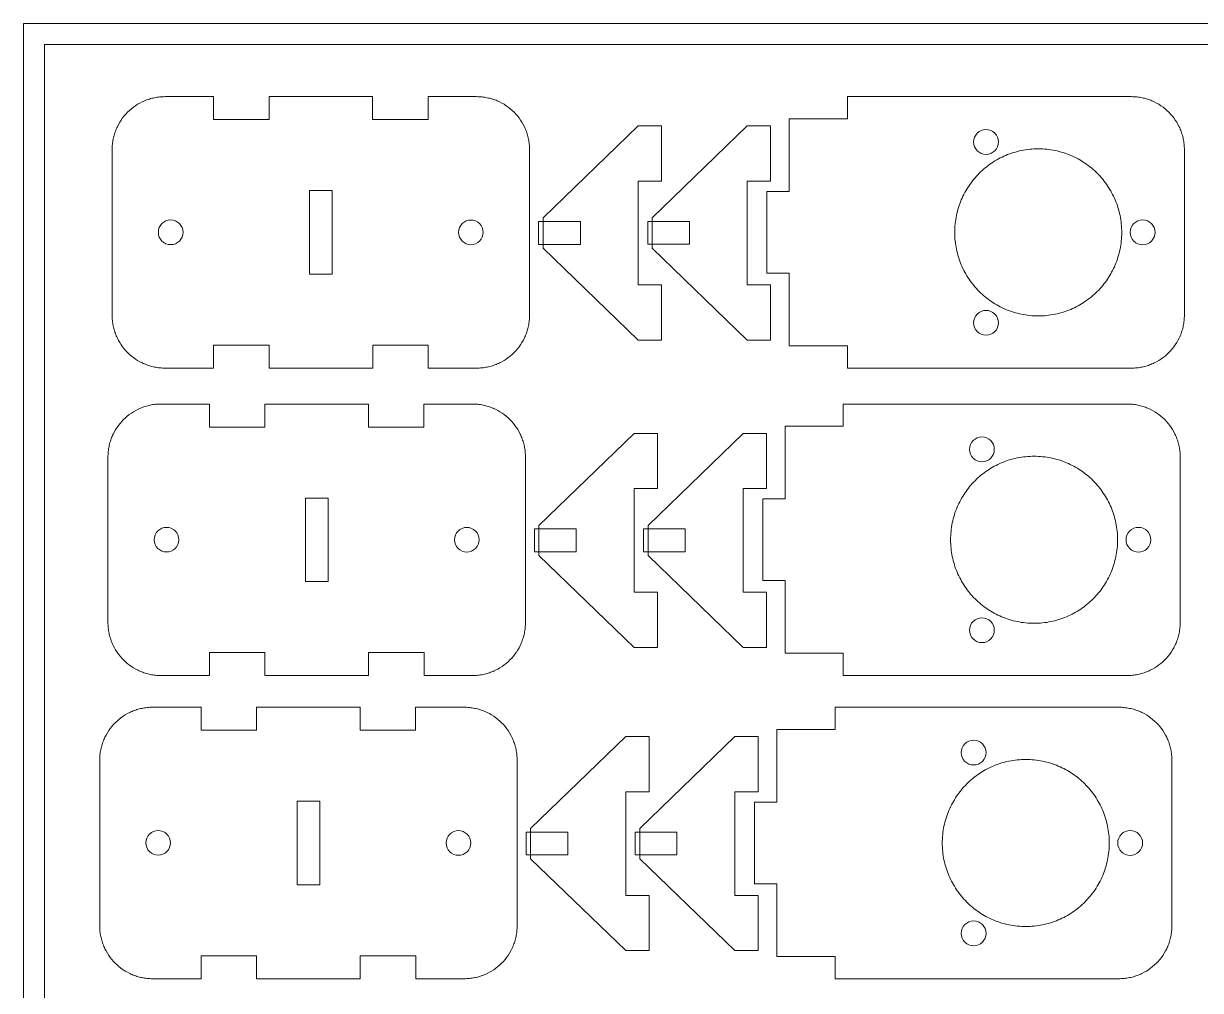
# Model space of a CAD drawing. Header units: millimetres. Extents: x -5 to 795, y -5 to 389.
# Drawn here: x -5 to 276.9, y 157.5 to 389 of the extents above; entities that cross this region are included whole.
import ezdxf

# ---------------------------------------------------------------- set-up
doc = ezdxf.new("R2010")
doc.units = ezdxf.units.MM
doc.header["$MEASUREMENT"] = 0
doc.layers.get('0').update_dxf_attribs({"color": 30, "lineweight": 0, "true_color": 0xf6921e})
doc.layers.add('Cutting lines', color=5, linetype='Continuous', lineweight=0)

msp = doc.modelspace()

# ---------------------------------------------------------------- linework, layer by layer
at = {"lineweight": 0}
for points in [[(-5, -5), (795, -5), (795, 389), (-5, 389)], [(0, 0), (790, 0), (790, 384), (0, 384)]]:
    msp.add_lwpolyline(points, close=True, dxfattribs=at)
at = {"layer": 'Cutting lines'}
for points in [[(40.505888, 306.49635), (40.505888, 311.996365), (53.805888, 311.996365), (53.805888, 306.496351), (78.639382, 306.496365), (78.639382, 311.996365), (91.939382, 311.996365), (91.939382, 306.496365), (103.519868, 306.496349), (103.847661, 306.500497), (104.173409, 306.512873), (104.497012, 306.53338), (104.81837, 306.561916), (105.137385, 306.598383), (105.453955, 306.642679), (105.767981, 306.694707), (106.079363, 306.754365), (106.388003, 306.821554), (106.693799, 306.896175), (106.996653, 306.978128), (107.296463, 307.067312), (107.593132, 307.163628), (107.886559, 307.266977), (108.176643, 307.377259), (108.463286, 307.494373), (108.746388, 307.618221), (109.025849, 307.748702), (109.573449, 308.029165), (110.105287, 308.334965), (110.620567, 308.665304), (111.118489, 309.019383), (111.598257, 309.396406), (112.059071, 309.795573), (112.500135, 310.216087), (112.92065, 310.65715), (113.319818, 311.117964), (113.696841, 311.597731), (114.050921, 312.095653), (114.38126, 312.610932), (114.687061, 313.14277), (114.967525, 313.690369), (115.098006, 313.96983), (115.221854, 314.252932), (115.338969, 314.539575), (115.449251, 314.829659), (115.5526, 315.123086), (115.648917, 315.419754), (115.738102, 315.719565), (115.820055, 316.022418), (115.894676, 316.328215), (115.961866, 316.636854), (116.021524, 316.948236), (116.073552, 317.262263), (116.117849, 317.578833), (116.154316, 317.897847), (116.182853, 318.219205), (116.20336, 318.542808), (116.215737, 318.868556), (116.219885, 319.196349), (116.219885, 358.796369), (116.215737, 359.124161), (116.20336, 359.449908), (116.182853, 359.77351), (116.154317, 360.094867), (116.11785, 360.413881), (116.073553, 360.73045), (116.021525, 361.044475), (115.961867, 361.355857), (115.894678, 361.664495), (115.820057, 361.970291), (115.738105, 362.273143), (115.64892, 362.572953), (115.552604, 362.869621), (115.449255, 363.163047), (115.338974, 363.453131), (115.22186, 363.739773), (115.098012, 364.022874), (114.967532, 364.302334), (114.687069, 364.849932), (114.38127, 365.38177), (114.050932, 365.897048), (113.696854, 366.394969), (113.319833, 366.874736), (112.920667, 367.335549), (112.500154, 367.776612), (112.059093, 368.197126), (111.59828, 368.596293), (111.118515, 368.973316), (110.620595, 369.327395), (110.105317, 369.657735), (109.573481, 369.963535), (109.025884, 370.244), (108.746424, 370.374481), (108.463323, 370.498329), (108.176681, 370.615444), (107.886597, 370.725726), (107.593172, 370.829076), (107.296505, 370.925393), (106.996695, 371.014578), (106.693842, 371.096531), (106.388047, 371.171153), (106.079409, 371.238343), (105.768028, 371.298003), (105.454002, 371.350031), (105.137433, 371.394329), (104.81842, 371.430797), (104.497063, 371.459334), (104.173461, 371.479842), (103.847714, 371.49222), (103.519922, 371.496369), (91.893669, 371.496399), (91.893669, 365.996396), (78.593669, 365.996396), (78.593669, 371.4964), (53.819117, 371.4964), (53.819117, 365.996399), (40.519117, 365.996399), (40.519117, 371.496401), (28.919848, 371.496369), (28.592056, 371.49222), (28.266309, 371.479842), (27.942707, 371.459334), (27.62135, 371.430797), (27.302337, 371.394329), (26.985768, 371.350031), (26.671742, 371.298003), (26.360361, 371.238343), (26.051723, 371.171153), (25.745928, 371.096531), (25.443075, 371.014578), (25.143265, 370.925393), (24.846598, 370.829076), (24.553173, 370.725726), (24.263089, 370.615444), (23.976447, 370.498329), (23.693346, 370.374481), (23.413886, 370.244), (22.866289, 369.963535), (22.334453, 369.657735), (21.819175, 369.327395), (21.321255, 368.973316), (20.84149, 368.596293), (20.380677, 368.197126), (19.939616, 367.776612), (19.519103, 367.335549), (19.119937, 366.874736), (18.742916, 366.394969), (18.388838, 365.897048), (18.0585, 365.38177), (17.752701, 364.849932), (17.472238, 364.302334), (17.341758, 364.022874), (17.21791, 363.739773), (17.100796, 363.453131), (16.990515, 363.163047), (16.887166, 362.869621), (16.79085, 362.572953), (16.701665, 362.273143), (16.619713, 361.970291), (16.545092, 361.664495), (16.477903, 361.355857), (16.418245, 361.044475), (16.366217, 360.73045), (16.32192, 360.413881), (16.285453, 360.094867), (16.256917, 359.77351), (16.23641, 359.449908), (16.224033, 359.124161), (16.219885, 358.796369), (16.219885, 319.196334), (16.224033, 318.868541), (16.23641, 318.542793), (16.256917, 318.219191), (16.285454, 317.897833), (16.32192, 317.578819), (16.366218, 317.262249), (16.418245, 316.948223), (16.477904, 316.636841), (16.545094, 316.328202), (16.619715, 316.022406), (16.701667, 315.719553), (16.790852, 315.419742), (16.887169, 315.123074), (16.990518, 314.829648), (17.1008, 314.539563), (17.217914, 314.25292), (17.341762, 313.969819), (17.472243, 313.690358), (17.752707, 313.142759), (18.058507, 312.610921), (18.388846, 312.095642), (18.742926, 311.597721), (19.119948, 311.117954), (19.519115, 310.65714), (19.93963, 310.216077), (20.380693, 309.795563), (20.841507, 309.396396), (21.321273, 309.019373), (21.819195, 308.665294), (22.334474, 308.334955), (22.866312, 308.029155), (23.413911, 307.748691), (23.693372, 307.61821), (23.976473, 307.494362), (24.263116, 307.377248), (24.5532, 307.266966), (24.846627, 307.163617), (25.143295, 307.0673), (25.443106, 306.978116), (25.745959, 306.896163), (26.051755, 306.821542), (26.360394, 306.754352), (26.671776, 306.694694), (26.985802, 306.642666), (27.302372, 306.598369), (27.621386, 306.561902), (27.942744, 306.533366), (28.266347, 306.512859), (28.592094, 306.500482), (28.919887, 306.496334)], [(273.059983, 319.196334), (273.059983, 358.796371), (273.055835, 359.124163), (273.043458, 359.449911), (273.022951, 359.773514), (272.994414, 360.094872), (272.957947, 360.413886), (272.91365, 360.730456), (272.861623, 361.044481), (272.801964, 361.355864), (272.734774, 361.664503), (272.660153, 361.970299), (272.578201, 362.273152), (272.489016, 362.572962), (272.392699, 362.86963), (272.28935, 363.163057), (272.179069, 363.453141), (272.061954, 363.739784), (271.938106, 364.022885), (271.807625, 364.302346), (271.527161, 364.849945), (271.221361, 365.381783), (270.891022, 365.897062), (270.536943, 366.394983), (270.15992, 366.87475), (269.760753, 367.335564), (269.340239, 367.776627), (268.899176, 368.197141), (268.438362, 368.596308), (267.958595, 368.973331), (267.460674, 369.32741), (266.945395, 369.657749), (266.413557, 369.963549), (265.865958, 370.244013), (265.586498, 370.374494), (265.303396, 370.498342), (265.016753, 370.615456), (264.726669, 370.725738), (264.433243, 370.829087), (264.136574, 370.925404), (263.836764, 371.014588), (263.533911, 371.096541), (263.228115, 371.171162), (262.919476, 371.238352), (262.608094, 371.29801), (262.294068, 371.350038), (261.977498, 371.394335), (261.658484, 371.430802), (261.337126, 371.459339), (261.013523, 371.479846), (260.687776, 371.492223), (260.359983, 371.496371), (192.363983, 371.496371), (192.363983, 366.162371), (178.393983, 366.162371), (178.393983, 348.77534), (173.059983, 348.77534), (173.059983, 329.21734), (178.393983, 329.21734), (178.393983, 311.830334), (192.363983, 311.830334), (192.363983, 306.496334), (260.359983, 306.496334), (260.687776, 306.500482), (261.013523, 306.512859), (261.337126, 306.533366), (261.658484, 306.561903), (261.977498, 306.598369), (262.294068, 306.642666), (262.608094, 306.694694), (262.919476, 306.754353), (263.228115, 306.821542), (263.533911, 306.896163), (263.836764, 306.978116), (264.136574, 307.067301), (264.433243, 307.163617), (264.726669, 307.266966), (265.016753, 307.377248), (265.303396, 307.494363), (265.586498, 307.618211), (265.865958, 307.748692), (266.413557, 308.029155), (266.945395, 308.334955), (267.460674, 308.665294), (267.958595, 309.019374), (268.438362, 309.396396), (268.899176, 309.795564), (269.340239, 310.216078), (269.760753, 310.657141), (270.15992, 311.117955), (270.536943, 311.597721), (270.891022, 312.095643), (271.221361, 312.610922), (271.527161, 313.14276), (271.807625, 313.690359), (271.938106, 313.969819), (272.061954, 314.252921), (272.179069, 314.539564), (272.28935, 314.829648), (272.392699, 315.123074), (272.489016, 315.419742), (272.578201, 315.719553), (272.660153, 316.022406), (272.734774, 316.328202), (272.801964, 316.636841), (272.861623, 316.948223), (272.91365, 317.262249), (272.957947, 317.578819), (272.994414, 317.897833), (273.022951, 318.219191), (273.043458, 318.542794), (273.055835, 318.868541)], [(119.456102, 342.443872), (119.45602, 335.196789), (142.239444, 313.22591), (147.827444, 313.22591), (147.827444, 326.43391), (142.239444, 326.43391), (142.239444, 351.268006), (147.827444, 351.268006), (147.827444, 364.476006), (142.239444, 364.476006)], [(145.579008, 342.443872), (145.578926, 335.196789), (168.36235, 313.22591), (173.95035, 313.22591), (173.95035, 326.43391), (168.36235, 326.43391), (168.36235, 351.268006), (173.95035, 351.268006), (173.95035, 364.476006), (168.36235, 364.476006)], [(258.059706, 338.99634), (258.053174, 338.480131), (258.033682, 337.967143), (258.001388, 337.457532), (257.956448, 336.951456), (257.89902, 336.449072), (257.829261, 335.950537), (257.747328, 335.456008), (257.653377, 334.965642), (257.547567, 334.479597), (257.430053, 333.998028), (257.300994, 333.521094), (257.160546, 333.048952), (257.008866, 332.581758), (256.846111, 332.119669), (256.672439, 331.662844), (256.488007, 331.211437), (256.292971, 330.765608), (256.087489, 330.325513), (255.871717, 329.891309), (255.645814, 329.463152), (255.409935, 329.041201), (255.164239, 328.625613), (254.908881, 328.216543), (254.64402, 327.81415), (254.369812, 327.41859), (254.086414, 327.030021), (253.793984, 326.6486), (253.492678, 326.274483), (253.182654, 325.907828), (252.864068, 325.548792), (252.537079, 325.197532), (252.201842, 324.854204), (251.858514, 324.518967), (251.507254, 324.191978), (251.148218, 323.873392), (250.781563, 323.563368), (250.407446, 323.262062), (250.026025, 322.969632), (249.637456, 322.686234), (249.241896, 322.412026), (248.839503, 322.147165), (248.430433, 321.891807), (248.014845, 321.646111), (247.592894, 321.410232), (247.164737, 321.184329), (246.730533, 320.968557), (246.290438, 320.763075), (245.844609, 320.568039), (245.393203, 320.383607), (244.936377, 320.209935), (244.474288, 320.04718), (244.007094, 319.8955), (243.534952, 319.755052), (243.058018, 319.625993), (242.576449, 319.50848), (242.090404, 319.402669), (241.600038, 319.308718), (241.105509, 319.226785), (240.606974, 319.157026), (240.10459, 319.099598), (239.598514, 319.054658), (239.088903, 319.022364), (238.575915, 319.002872), (238.059706, 318.99634), (237.543497, 319.002872), (237.030509, 319.022364), (236.520898, 319.054658), (236.014822, 319.099598), (235.512438, 319.157026), (235.013903, 319.226785), (234.519374, 319.308718), (234.029008, 319.402669), (233.542963, 319.50848), (233.061394, 319.625993), (232.58446, 319.755052), (232.112318, 319.8955), (231.645124, 320.04718), (231.183035, 320.209935), (230.726209, 320.383607), (230.274803, 320.568039), (229.828974, 320.763075), (229.388879, 320.968557), (228.954675, 321.184329), (228.526518, 321.410232), (228.104567, 321.646111), (227.688978, 321.891807), (227.279909, 322.147165), (226.877516, 322.412026), (226.481956, 322.686234), (226.093387, 322.969632), (225.711966, 323.262062), (225.337849, 323.563368), (224.971194, 323.873392), (224.612158, 324.191978), (224.260897, 324.518967), (223.91757, 324.854204), (223.582333, 325.197532), (223.255343, 325.548792), (222.936758, 325.907828), (222.626734, 326.274483), (222.325428, 326.6486), (222.032998, 327.030021), (221.7496, 327.41859), (221.475392, 327.81415), (221.210531, 328.216543), (220.955173, 328.625613), (220.709477, 329.041201), (220.473598, 329.463152), (220.247694, 329.891309), (220.031923, 330.325513), (219.826441, 330.765608), (219.631405, 331.211437), (219.446973, 331.662844), (219.273301, 332.119669), (219.110546, 332.581758), (218.958866, 333.048952), (218.818418, 333.521094), (218.689359, 333.998028), (218.571845, 334.479597), (218.466035, 334.965642), (218.372084, 335.456008), (218.290151, 335.950537), (218.220392, 336.449072), (218.162964, 336.951456), (218.118024, 337.457532), (218.08573, 337.967143), (218.066238, 338.480131), (218.059706, 338.99634), (218.066238, 339.512549), (218.08573, 340.025537), (218.118024, 340.535148), (218.162964, 341.041224), (218.220392, 341.543608), (218.290151, 342.042143), (218.372084, 342.536672), (218.466035, 343.027038), (218.571845, 343.513083), (218.689359, 343.994652), (218.818418, 344.471586), (218.958866, 344.943728), (219.110546, 345.410922), (219.273301, 345.873011), (219.446973, 346.329837), (219.631405, 346.781243), (219.826441, 347.227072), (220.031923, 347.667167), (220.247694, 348.101371), (220.473598, 348.529528), (220.709477, 348.951479), (220.955173, 349.367068), (221.210531, 349.776137), (221.475392, 350.17853), (221.7496, 350.57409), (222.032998, 350.962659), (222.325428, 351.34408), (222.626734, 351.718197), (222.936758, 352.084852), (223.255343, 352.443888), (223.582333, 352.795149), (223.91757, 353.138476), (224.260897, 353.473713), (224.612158, 353.800703), (224.971194, 354.119288), (225.337849, 354.429312), (225.711966, 354.730618), (226.093387, 355.023048), (226.481956, 355.306446), (226.877516, 355.580654), (227.279909, 355.845515), (227.688978, 356.100873), (228.104567, 356.346569), (228.526518, 356.582448), (228.954675, 356.808352), (229.388879, 357.024123), (229.828974, 357.229605), (230.274803, 357.424641), (230.726209, 357.609073), (231.183035, 357.782745), (231.645124, 357.9455), (232.112318, 358.09718), (232.58446, 358.237628), (233.061394, 358.366687), (233.542963, 358.484201), (234.029008, 358.590011), (234.519374, 358.683962), (235.013903, 358.765895), (235.512438, 358.835654), (236.014822, 358.893082), (236.520898, 358.938022), (237.030509, 358.970316), (237.543497, 358.989808), (238.059706, 358.99634), (238.575915, 358.989808), (239.088903, 358.970316), (239.598514, 358.938022), (240.10459, 358.893082), (240.606974, 358.835654), (241.105509, 358.765895), (241.600038, 358.683962), (242.090404, 358.590011), (242.576449, 358.484201), (243.058018, 358.366687), (243.534952, 358.237628), (244.007094, 358.09718), (244.474288, 357.9455), (244.936377, 357.782745), (245.393203, 357.609073), (245.844609, 357.424641), (246.290438, 357.229605), (246.730533, 357.024123), (247.164737, 356.808352), (247.592894, 356.582448), (248.014845, 356.346569), (248.430433, 356.100873), (248.839503, 355.845515), (249.241896, 355.580654), (249.637456, 355.306446), (250.026025, 355.023048), (250.407446, 354.730618), (250.781563, 354.429312), (251.148218, 354.119288), (251.507254, 353.800703), (251.858514, 353.473713), (252.201842, 353.138476), (252.537079, 352.795149), (252.864068, 352.443888), (253.182654, 352.084852), (253.492678, 351.718197), (253.793984, 351.34408), (254.086414, 350.962659), (254.369812, 350.57409), (254.64402, 350.17853), (254.908881, 349.776137), (255.164239, 349.367068), (255.409935, 348.951479), (255.645814, 348.529528), (255.871717, 348.101371), (256.087489, 347.667167), (256.292971, 347.227072), (256.488007, 346.781243), (256.672439, 346.329837), (256.846111, 345.873011), (257.008866, 345.410922), (257.160546, 344.943728), (257.300994, 344.471586), (257.430053, 343.994652), (257.547567, 343.513083), (257.653377, 343.027038), (257.747328, 342.536672), (257.829261, 342.042143), (257.89902, 341.543608), (257.956448, 341.041224), (258.001388, 340.535148), (258.033682, 340.025537), (258.053174, 339.512549)], [(63.51636, 328.996369), (68.96636, 328.996369), (68.96636, 348.996369), (63.51636, 348.996369)], [(118.382934, 336.135418), (128.382934, 336.135418), (128.382934, 341.585418), (118.382934, 341.585418)], [(144.505934, 336.141297), (154.505934, 336.141297), (154.505934, 341.591297), (144.505934, 341.591297)], [(39.51133, 232.899085), (39.51133, 238.3991), (52.81133, 238.3991), (52.81133, 232.899086), (77.644824, 232.8991), (77.644824, 238.3991), (90.944824, 238.3991), (90.944824, 232.8991), (102.52531, 232.899084), (102.853103, 232.903232), (103.178851, 232.915608), (103.502454, 232.936115), (103.823813, 232.964651), (104.142827, 233.001117), (104.459397, 233.045414), (104.773423, 233.097442), (105.084806, 233.1571), (105.393445, 233.224289), (105.699241, 233.29891), (106.002095, 233.380863), (106.301906, 233.470047), (106.598574, 233.566363), (106.892001, 233.669712), (107.182086, 233.779994), (107.468729, 233.897108), (107.751831, 234.020956), (108.031292, 234.151437), (108.578891, 234.4319), (109.11073, 234.7377), (109.626009, 235.068039), (110.123932, 235.422118), (110.603699, 235.799141), (111.064514, 236.198308), (111.505577, 236.618822), (111.926092, 237.059885), (112.32526, 237.520699), (112.702283, 238.000466), (113.056363, 238.498388), (113.386703, 239.013667), (113.692503, 239.545505), (113.972967, 240.093104), (114.103449, 240.372565), (114.227297, 240.655667), (114.344411, 240.94231), (114.454693, 241.232394), (114.558043, 241.525821), (114.654359, 241.822489), (114.743544, 242.1223), (114.825497, 242.425153), (114.900118, 242.73095), (114.967308, 243.039589), (115.026967, 243.350971), (115.078995, 243.664998), (115.123292, 243.981568), (115.159759, 244.300582), (115.188295, 244.62194), (115.208802, 244.945543), (115.221179, 245.271291), (115.225327, 245.599084), (115.225327, 285.199104), (115.221179, 285.526896), (115.208802, 285.852643), (115.188296, 286.176245), (115.159759, 286.497602), (115.123292, 286.816616), (115.078995, 287.133185), (115.026968, 287.44721), (114.96731, 287.758592), (114.90012, 288.06723), (114.825499, 288.373026), (114.743547, 288.675878), (114.654363, 288.975688), (114.558046, 289.272356), (114.454698, 289.565782), (114.344416, 289.855866), (114.227302, 290.142508), (114.103455, 290.425609), (113.972974, 290.705069), (113.692512, 291.252667), (113.386712, 291.784505), (113.056375, 292.299783), (112.702296, 292.797704), (112.325275, 293.277471), (111.926109, 293.738284), (111.505597, 294.179347), (111.064535, 294.599861), (110.603723, 294.999028), (110.123957, 295.376051), (109.626037, 295.73013), (109.11076, 296.06047), (108.578923, 296.36627), (108.031326, 296.646735), (107.751866, 296.777216), (107.468766, 296.901064), (107.182123, 297.018179), (106.89204, 297.128461), (106.598614, 297.231811), (106.301947, 297.328128), (106.002137, 297.417313), (105.699285, 297.499266), (105.39349, 297.573888), (105.084851, 297.641078), (104.77347, 297.700738), (104.459445, 297.752766), (104.142876, 297.797064), (103.823863, 297.833532), (103.502505, 297.862069), (103.178903, 297.882577), (102.853156, 297.894955), (102.525364, 297.899104), (90.899112, 297.899134), (90.899112, 292.399131), (77.599112, 292.399131), (77.599112, 297.899135), (52.824559, 297.899135), (52.824559, 292.399134), (39.524559, 292.399134), (39.524559, 297.899136), (27.925291, 297.899104), (27.597499, 297.894955), (27.271752, 297.882577), (26.94815, 297.862069), (26.626792, 297.833532), (26.307779, 297.797064), (25.99121, 297.752766), (25.677185, 297.700738), (25.365803, 297.641078), (25.057165, 297.573888), (24.75137, 297.499266), (24.448518, 297.417313), (24.148708, 297.328128), (23.85204, 297.231811), (23.558615, 297.128461), (23.268531, 297.018179), (22.981889, 296.901064), (22.698788, 296.777216), (22.419329, 296.646735), (21.871731, 296.36627), (21.339895, 296.06047), (20.824618, 295.73013), (20.326697, 295.376051), (19.846932, 294.999028), (19.38612, 294.599861), (18.945058, 294.179347), (18.524546, 293.738284), (18.12538, 293.277471), (17.748358, 292.797704), (17.39428, 292.299783), (17.063942, 291.784505), (16.758143, 291.252667), (16.477681, 290.705069), (16.3472, 290.425609), (16.223353, 290.142508), (16.106238, 289.855866), (15.995957, 289.565782), (15.892608, 289.272356), (15.796292, 288.975688), (15.707108, 288.675878), (15.625155, 288.373026), (15.550535, 288.06723), (15.483345, 287.758592), (15.423687, 287.44721), (15.371659, 287.133185), (15.327362, 286.816616), (15.290896, 286.497602), (15.262359, 286.176245), (15.241852, 285.852643), (15.229475, 285.526896), (15.225327, 285.199104), (15.225327, 245.599069), (15.229475, 245.271276), (15.241853, 244.945528), (15.262359, 244.621926), (15.290896, 244.300567), (15.327363, 243.981554), (15.37166, 243.664984), (15.423688, 243.350958), (15.483346, 243.039576), (15.550536, 242.730937), (15.625157, 242.425141), (15.70711, 242.122288), (15.796294, 241.822477), (15.892611, 241.525809), (15.99596, 241.232383), (16.106242, 240.942298), (16.223357, 240.655655), (16.347204, 240.372554), (16.477685, 240.093093), (16.758149, 239.545494), (17.063949, 239.013656), (17.394288, 238.498377), (17.748368, 238.000456), (18.125391, 237.520689), (18.524558, 237.059875), (18.945072, 236.618812), (19.386135, 236.198298), (19.846949, 235.799131), (20.326716, 235.422108), (20.824638, 235.068029), (21.339916, 234.73769), (21.871754, 234.43189), (22.419353, 234.151426), (22.698814, 234.020945), (22.981916, 233.897097), (23.268558, 233.779983), (23.558643, 233.669701), (23.852069, 233.566352), (24.148737, 233.470035), (24.448548, 233.380851), (24.751401, 233.298898), (25.057197, 233.224277), (25.365836, 233.157087), (25.677218, 233.097429), (25.991244, 233.045401), (26.307814, 233.001104), (26.626828, 232.964637), (26.948186, 232.936101), (27.271789, 232.915594), (27.597537, 232.903217), (27.925329, 232.899069)], [(272.065425, 245.599069), (272.065425, 285.199106), (272.061277, 285.526898), (272.0489, 285.852646), (272.028393, 286.176249), (271.999857, 286.497607), (271.96339, 286.816621), (271.919093, 287.133191), (271.867065, 287.447216), (271.807406, 287.758599), (271.740217, 288.067238), (271.665596, 288.373034), (271.583643, 288.675887), (271.494458, 288.975697), (271.398142, 289.272365), (271.294793, 289.565792), (271.184511, 289.855876), (271.067396, 290.142519), (270.943549, 290.42562), (270.813067, 290.705081), (270.532604, 291.25268), (270.226804, 291.784518), (269.896465, 292.299797), (269.542385, 292.797718), (269.165363, 293.277485), (268.766195, 293.738299), (268.345681, 294.179362), (267.904618, 294.599876), (267.443805, 294.999043), (266.964038, 295.376066), (266.466116, 295.730145), (265.950837, 296.060484), (265.418999, 296.366284), (264.8714, 296.646748), (264.59194, 296.777229), (264.308838, 296.901077), (264.022196, 297.018191), (263.732111, 297.128473), (263.438685, 297.231822), (263.142017, 297.328139), (262.842206, 297.417323), (262.539353, 297.499276), (262.233557, 297.573897), (261.924918, 297.641087), (261.613536, 297.700745), (261.29951, 297.752773), (260.98294, 297.79707), (260.663926, 297.833537), (260.342568, 297.862074), (260.018966, 297.882581), (259.693218, 297.894958), (259.365425, 297.899106), (191.369425, 297.899106), (191.369425, 292.565106), (177.399425, 292.565106), (177.399425, 275.178075), (172.065425, 275.178075), (172.065425, 255.620075), (177.399425, 255.620075), (177.399425, 238.233069), (191.369425, 238.233069), (191.369425, 232.899069), (259.365425, 232.899069), (259.693218, 232.903217), (260.018966, 232.915594), (260.342568, 232.936101), (260.663926, 232.964638), (260.98294, 233.001104), (261.29951, 233.045401), (261.613536, 233.097429), (261.924918, 233.157088), (262.233557, 233.224277), (262.539353, 233.298898), (262.842206, 233.380851), (263.142017, 233.470036), (263.438685, 233.566352), (263.732111, 233.669701), (264.022196, 233.779983), (264.308838, 233.897098), (264.59194, 234.020946), (264.8714, 234.151427), (265.418999, 234.43189), (265.950837, 234.73769), (266.466116, 235.068029), (266.964038, 235.422109), (267.443805, 235.799131), (267.904618, 236.198299), (268.345681, 236.618813), (268.766195, 237.059876), (269.165363, 237.52069), (269.542385, 238.000456), (269.896465, 238.498378), (270.226804, 239.013657), (270.532604, 239.545495), (270.813067, 240.093094), (270.943549, 240.372554), (271.067396, 240.655656), (271.184511, 240.942299), (271.294793, 241.232383), (271.398142, 241.525809), (271.494458, 241.822477), (271.583643, 242.122288), (271.665596, 242.425141), (271.740217, 242.730937), (271.807406, 243.039576), (271.867065, 243.350958), (271.919093, 243.664984), (271.96339, 243.981554), (271.999857, 244.300568), (272.028393, 244.621926), (272.0489, 244.945529), (272.061277, 245.271276)], [(118.461544, 268.846607), (118.461462, 261.599524), (141.244887, 239.628645), (146.832887, 239.628645), (146.832887, 252.836645), (141.244887, 252.836645), (141.244887, 277.670741), (146.832887, 277.670741), (146.832887, 290.878741), (141.244887, 290.878741)], [(144.58445, 268.846607), (144.584368, 261.599524), (167.367793, 239.628645), (172.955793, 239.628645), (172.955793, 252.836645), (167.367793, 252.836645), (167.367793, 277.670741), (172.955793, 277.670741), (172.955793, 290.878741), (167.367793, 290.878741)], [(257.065148, 265.399075), (257.058616, 264.882866), (257.039124, 264.369878), (257.00683, 263.860267), (256.961891, 263.354191), (256.904463, 262.851807), (256.834703, 262.353272), (256.75277, 261.858743), (256.658819, 261.368377), (256.553009, 260.882332), (256.435495, 260.400763), (256.306436, 259.923829), (256.165988, 259.451687), (256.014308, 258.984493), (255.851554, 258.522404), (255.677882, 258.065578), (255.493449, 257.614172), (255.298413, 257.168343), (255.092931, 256.728248), (254.87716, 256.294044), (254.651256, 255.865887), (254.415378, 255.443936), (254.169681, 255.028348), (253.914324, 254.619278), (253.649462, 254.216885), (253.375254, 253.821325), (253.091857, 253.432756), (252.799426, 253.051335), (252.498121, 252.677218), (252.188096, 252.310563), (251.869511, 251.951527), (251.542521, 251.600267), (251.207284, 251.256939), (250.863957, 250.921702), (250.512697, 250.594713), (250.153661, 250.276127), (249.787006, 249.966103), (249.412889, 249.664797), (249.031467, 249.372367), (248.642898, 249.088969), (248.247339, 248.814761), (247.844945, 248.5499), (247.435876, 248.294542), (247.020287, 248.048846), (246.598336, 247.812967), (246.17018, 247.587064), (245.735975, 247.371292), (245.29588, 247.16581), (244.850051, 246.970774), (244.398645, 246.786342), (243.941819, 246.61267), (243.479731, 246.449915), (243.012537, 246.298235), (242.540394, 246.157787), (242.06346, 246.028728), (241.581892, 245.911214), (241.095846, 245.805404), (240.60548, 245.711453), (240.110951, 245.62952), (239.612416, 245.559761), (239.110032, 245.502333), (238.603956, 245.457393), (238.094346, 245.425099), (237.581357, 245.405607), (237.065148, 245.399075), (236.548939, 245.405607), (236.035951, 245.425099), (235.52634, 245.457393), (235.020265, 245.502333), (234.517881, 245.559761), (234.019346, 245.62952), (233.524817, 245.711453), (233.034451, 245.805404), (232.548405, 245.911214), (232.066837, 246.028728), (231.589903, 246.157787), (231.11776, 246.298235), (230.650566, 246.449915), (230.188478, 246.61267), (229.731652, 246.786342), (229.280246, 246.970774), (228.834417, 247.16581), (228.394321, 247.371292), (227.960117, 247.587064), (227.531961, 247.812967), (227.11001, 248.048846), (226.694421, 248.294542), (226.285351, 248.5499), (225.882958, 248.814761), (225.487398, 249.088969), (225.098829, 249.372367), (224.717408, 249.664797), (224.343291, 249.966103), (223.976636, 250.276127), (223.6176, 250.594713), (223.26634, 250.921702), (222.923013, 251.256939), (222.587776, 251.600267), (222.260786, 251.951527), (221.9422, 252.310563), (221.632176, 252.677218), (221.33087, 253.051335), (221.03844, 253.432756), (220.755042, 253.821325), (220.480834, 254.216885), (220.215973, 254.619278), (219.960615, 255.028348), (219.714919, 255.443936), (219.47904, 255.865887), (219.253137, 256.294044), (219.037365, 256.728248), (218.831883, 257.168343), (218.636847, 257.614172), (218.452415, 258.065578), (218.278743, 258.522404), (218.115989, 258.984493), (217.964309, 259.451687), (217.823861, 259.923829), (217.694801, 260.400763), (217.577288, 260.882332), (217.471477, 261.368377), (217.377527, 261.858743), (217.295593, 262.353272), (217.225834, 262.851807), (217.168406, 263.354191), (217.123466, 263.860267), (217.091172, 264.369878), (217.07168, 264.882866), (217.065148, 265.399075), (217.07168, 265.915284), (217.091172, 266.428272), (217.123466, 266.937883), (217.168406, 267.443959), (217.225834, 267.946343), (217.295593, 268.444878), (217.377527, 268.939407), (217.471477, 269.429773), (217.577288, 269.915818), (217.694801, 270.397387), (217.823861, 270.874321), (217.964309, 271.346463), (218.115989, 271.813657), (218.278743, 272.275746), (218.452415, 272.732572), (218.636847, 273.183978), (218.831883, 273.629807), (219.037365, 274.069902), (219.253137, 274.504106), (219.47904, 274.932263), (219.714919, 275.354214), (219.960615, 275.769803), (220.215973, 276.178872), (220.480834, 276.581265), (220.755042, 276.976825), (221.03844, 277.365394), (221.33087, 277.746815), (221.632176, 278.120932), (221.9422, 278.487587), (222.260786, 278.846623), (222.587776, 279.197884), (222.923013, 279.541211), (223.26634, 279.876448), (223.6176, 280.203438), (223.976636, 280.522023), (224.343291, 280.832047), (224.717408, 281.133353), (225.098829, 281.425783), (225.487398, 281.709181), (225.882958, 281.983389), (226.285351, 282.24825), (226.694421, 282.503608), (227.11001, 282.749304), (227.531961, 282.985183), (227.960117, 283.211087), (228.394321, 283.426858), (228.834417, 283.63234), (229.280246, 283.827376), (229.731652, 284.011808), (230.188478, 284.18548), (230.650566, 284.348235), (231.11776, 284.499915), (231.589903, 284.640363), (232.066837, 284.769422), (232.548405, 284.886936), (233.034451, 284.992746), (233.524817, 285.086697), (234.019346, 285.16863), (234.517881, 285.238389), (235.020265, 285.295817), (235.52634, 285.340757), (236.035951, 285.373051), (236.548939, 285.392543), (237.065148, 285.399075), (237.581357, 285.392543), (238.094346, 285.373051), (238.603956, 285.340757), (239.110032, 285.295817), (239.612416, 285.238389), (240.110951, 285.16863), (240.60548, 285.086697), (241.095846, 284.992746), (241.581892, 284.886936), (242.06346, 284.769422), (242.540394, 284.640363), (243.012537, 284.499915), (243.479731, 284.348235), (243.941819, 284.18548), (244.398645, 284.011808), (244.850051, 283.827376), (245.29588, 283.63234), (245.735975, 283.426858), (246.17018, 283.211087), (246.598336, 282.985183), (247.020287, 282.749304), (247.435876, 282.503608), (247.844945, 282.24825), (248.247339, 281.983389), (248.642898, 281.709181), (249.031467, 281.425783), (249.412889, 281.133353), (249.787006, 280.832047), (250.153661, 280.522023), (250.512697, 280.203438), (250.863957, 279.876448), (251.207284, 279.541211), (251.542521, 279.197884), (251.869511, 278.846623), (252.188096, 278.487587), (252.498121, 278.120932), (252.799426, 277.746815), (253.091857, 277.365394), (253.375254, 276.976825), (253.649462, 276.581265), (253.914324, 276.178872), (254.169681, 275.769803), (254.415378, 275.354214), (254.651256, 274.932263), (254.87716, 274.504106), (255.092931, 274.069902), (255.298413, 273.629807), (255.493449, 273.183978), (255.677882, 272.732572), (255.851554, 272.275746), (256.014308, 271.813657), (256.165988, 271.346463), (256.306436, 270.874321), (256.435495, 270.397387), (256.553009, 269.915818), (256.658819, 269.429773), (256.75277, 268.939407), (256.834703, 268.444878), (256.904463, 267.946343), (256.961891, 267.443959), (257.00683, 266.937883), (257.039124, 266.428272), (257.058616, 265.915284)], [(62.521802, 255.399104), (67.971802, 255.399104), (67.971802, 275.399104), (62.521802, 275.399104)], [(117.388376, 262.538153), (127.388376, 262.538153), (127.388376, 267.988153), (117.388376, 267.988153)], [(143.511376, 262.544032), (153.511376, 262.544032), (153.511376, 267.994032), (143.511376, 267.994032)], [(37.522215, 160.296378), (37.522215, 165.796393), (50.822215, 165.796393), (50.822215, 160.296378), (75.655709, 160.296393), (75.655709, 165.796393), (88.955709, 165.796393), (88.955709, 160.296393), (100.536195, 160.296377), (100.863988, 160.300524), (101.189736, 160.312901), (101.513339, 160.333407), (101.834697, 160.361944), (102.153712, 160.39841), (102.470282, 160.442707), (102.784308, 160.494734), (103.095691, 160.554393), (103.40433, 160.621582), (103.710126, 160.696203), (104.01298, 160.778155), (104.312791, 160.867339), (104.609459, 160.963656), (104.902886, 161.067005), (105.19297, 161.177286), (105.479614, 161.294401), (105.762715, 161.418248), (106.042176, 161.548729), (106.589776, 161.829193), (107.121615, 162.134993), (107.636894, 162.465331), (108.134817, 162.819411), (108.614584, 163.196433), (109.075399, 163.5956), (109.516462, 164.016114), (109.936977, 164.457178), (110.336145, 164.917992), (110.713168, 165.397758), (111.067248, 165.89568), (111.397587, 166.41096), (111.703388, 166.942798), (111.983852, 167.490397), (112.114333, 167.769858), (112.238181, 168.052959), (112.355296, 168.339602), (112.465578, 168.629687), (112.568927, 168.923113), (112.665244, 169.219782), (112.754429, 169.519593), (112.836382, 169.822446), (112.911003, 170.128242), (112.978193, 170.436881), (113.037851, 170.748264), (113.089879, 171.06229), (113.134176, 171.37886), (113.170643, 171.697874), (113.19918, 172.019233), (113.219687, 172.342836), (113.232064, 172.668584), (113.236212, 172.996377), (113.236212, 212.596396), (113.232064, 212.924188), (113.219687, 213.249935), (113.19918, 213.573537), (113.170644, 213.894895), (113.134177, 214.213908), (113.08988, 214.530477), (113.037853, 214.844503), (112.978194, 215.155884), (112.911005, 215.464523), (112.836384, 215.770318), (112.754432, 216.073171), (112.665247, 216.372981), (112.568931, 216.669649), (112.465582, 216.963074), (112.355301, 217.253158), (112.238187, 217.539801), (112.11434, 217.822902), (111.983859, 218.102362), (111.703396, 218.64996), (111.397597, 219.181797), (111.067259, 219.697075), (110.713181, 220.194997), (110.33616, 220.674763), (109.936994, 221.135577), (109.516481, 221.576639), (109.07542, 221.997153), (108.614607, 222.396321), (108.134842, 222.773343), (107.636922, 223.127423), (107.121644, 223.457762), (106.589808, 223.763563), (106.042211, 224.044027), (105.762751, 224.174509), (105.47965, 224.298357), (105.193008, 224.415472), (104.902925, 224.525754), (104.609499, 224.629104), (104.312832, 224.725421), (104.013022, 224.814606), (103.71017, 224.896559), (103.404374, 224.971181), (103.095736, 225.038371), (102.784355, 225.09803), (102.470329, 225.150059), (102.15376, 225.194357), (101.834747, 225.230824), (101.51339, 225.259362), (101.189788, 225.279869), (100.864041, 225.292248), (100.536249, 225.296396), (88.909997, 225.296427), (88.909997, 219.796424), (75.609997, 219.796424), (75.609997, 225.296427), (50.835444, 225.296428), (50.835444, 219.796427), (37.535444, 219.796427), (37.535444, 225.296428), (25.936175, 225.296396), (25.608383, 225.292248), (25.282636, 225.279869), (24.959034, 225.259362), (24.637677, 225.230824), (24.318664, 225.194357), (24.002095, 225.150059), (23.68807, 225.09803), (23.376688, 225.038371), (23.06805, 224.971181), (22.762255, 224.896559), (22.459402, 224.814606), (22.159592, 224.725421), (21.862925, 224.629104), (21.5695, 224.525754), (21.279416, 224.415472), (20.992774, 224.298357), (20.709673, 224.174509), (20.430213, 224.044027), (19.882616, 223.763563), (19.35078, 223.457762), (18.835502, 223.127423), (18.337582, 222.773343), (17.857817, 222.396321), (17.397004, 221.997153), (16.955943, 221.576639), (16.53543, 221.135577), (16.136264, 220.674763), (15.759243, 220.194997), (15.405165, 219.697075), (15.074827, 219.181797), (14.769028, 218.64996), (14.488565, 218.102362), (14.358085, 217.822902), (14.234237, 217.539801), (14.117123, 217.253158), (14.006842, 216.963074), (13.903493, 216.669649), (13.807177, 216.372981), (13.717993, 216.073171), (13.63604, 215.770318), (13.561419, 215.464523), (13.49423, 215.155884), (13.434572, 214.844503), (13.382544, 214.530477), (13.338247, 214.213908), (13.301781, 213.894895), (13.273244, 213.573537), (13.252737, 213.249935), (13.24036, 212.924188), (13.236212, 212.596396), (13.236212, 172.996361), (13.24036, 172.668569), (13.252737, 172.342821), (13.273244, 172.019218), (13.301781, 171.69786), (13.338248, 171.378846), (13.382545, 171.062277), (13.434572, 170.748251), (13.494231, 170.436868), (13.561421, 170.128229), (13.636042, 169.822433), (13.717995, 169.51958), (13.807179, 169.21977), (13.903496, 168.923101), (14.006845, 168.629675), (14.117127, 168.339591), (14.234241, 168.052948), (14.358089, 167.769846), (14.48857, 167.490386), (14.769034, 166.942787), (15.074834, 166.410949), (15.405173, 165.89567), (15.759253, 165.397748), (16.136275, 164.917981), (16.535443, 164.457168), (16.955957, 164.016105), (17.39702, 163.595591), (17.857834, 163.196423), (18.3376, 162.819401), (18.835522, 162.465321), (19.350801, 162.134982), (19.882639, 161.829182), (20.430238, 161.548719), (20.709699, 161.418238), (20.9928, 161.29439), (21.279443, 161.177275), (21.569528, 161.066994), (21.862954, 160.963645), (22.159622, 160.867328), (22.459433, 160.778143), (22.762286, 160.696191), (23.068082, 160.62157), (23.376721, 160.55438), (23.688103, 160.494721), (24.002129, 160.442694), (24.318699, 160.398397), (24.637713, 160.36193), (24.959071, 160.333393), (25.282674, 160.312887), (25.608421, 160.300509), (25.936214, 160.296361)], [(270.07631, 172.996361), (270.07631, 212.596398), (270.072162, 212.924191), (270.059785, 213.249939), (270.039278, 213.573541), (270.010741, 213.8949), (269.974275, 214.213913), (269.929977, 214.530483), (269.87795, 214.844509), (269.818291, 215.155891), (269.751101, 215.46453), (269.67648, 215.770326), (269.594528, 216.073179), (269.505343, 216.37299), (269.409026, 216.669658), (269.305677, 216.963084), (269.195396, 217.253169), (269.078281, 217.539812), (268.954433, 217.822913), (268.823952, 218.102374), (268.543489, 218.649972), (268.237688, 219.18181), (267.907349, 219.697089), (267.55327, 220.195011), (267.176247, 220.674778), (266.77708, 221.135592), (266.356566, 221.576654), (265.915503, 221.997169), (265.454689, 222.396336), (264.974922, 222.773358), (264.477001, 223.127438), (263.961722, 223.457777), (263.429884, 223.763577), (262.882285, 224.04404), (262.602825, 224.174522), (262.319723, 224.298369), (262.03308, 224.415484), (261.742996, 224.525766), (261.44957, 224.629115), (261.152901, 224.725432), (260.853091, 224.814616), (260.550238, 224.896569), (260.244442, 224.97119), (259.935803, 225.03838), (259.624421, 225.098038), (259.310395, 225.150066), (258.993825, 225.194363), (258.674811, 225.23083), (258.353453, 225.259366), (258.02985, 225.279873), (257.704103, 225.29225), (257.37631, 225.296398), (189.38031, 225.296398), (189.38031, 219.962398), (175.41031, 219.962398), (175.41031, 202.575368), (170.07631, 202.575368), (170.07631, 183.017368), (175.41031, 183.017368), (175.41031, 165.630361), (189.38031, 165.630361), (189.38031, 160.296361), (257.37631, 160.296361), (257.704103, 160.300509), (258.02985, 160.312887), (258.353453, 160.333393), (258.674811, 160.36193), (258.993825, 160.398397), (259.310395, 160.442694), (259.624421, 160.494722), (259.935803, 160.55438), (260.244442, 160.62157), (260.550238, 160.696191), (260.853091, 160.778144), (261.152901, 160.867328), (261.44957, 160.963645), (261.742996, 161.066994), (262.03308, 161.177276), (262.319723, 161.29439), (262.602825, 161.418238), (262.882285, 161.548719), (263.429884, 161.829183), (263.961722, 162.134983), (264.477001, 162.465322), (264.974922, 162.819402), (265.454689, 163.196424), (265.915503, 163.595591), (266.356566, 164.016105), (266.77708, 164.457168), (267.176247, 164.917982), (267.55327, 165.397749), (267.907349, 165.895671), (268.237688, 166.41095), (268.543489, 166.942787), (268.823952, 167.490386), (268.954433, 167.769847), (269.078281, 168.052948), (269.195396, 168.339591), (269.305677, 168.629676), (269.409026, 168.923102), (269.505343, 169.21977), (269.594528, 169.519581), (269.67648, 169.822434), (269.751101, 170.12823), (269.818291, 170.436869), (269.87795, 170.748251), (269.929977, 171.062277), (269.974275, 171.378846), (270.010741, 171.69786), (270.039278, 172.019218), (270.059785, 172.342821), (270.072162, 172.668569)], [(116.472429, 196.2439), (116.472347, 188.996817), (139.255772, 167.025937), (144.843772, 167.025937), (144.843772, 180.233937), (139.255772, 180.233937), (139.255772, 205.068034), (144.843772, 205.068034), (144.843772, 218.276034), (139.255772, 218.276034)], [(142.595335, 196.2439), (142.595253, 188.996817), (165.378677, 167.025937), (170.966677, 167.025937), (170.966677, 180.233937), (165.378677, 180.233937), (165.378677, 205.068034), (170.966677, 205.068034), (170.966677, 218.276034), (165.378677, 218.276034)], [(255.076033, 192.796368), (255.069501, 192.280159), (255.050009, 191.76717), (255.017715, 191.25756), (254.972775, 190.751484), (254.915347, 190.2491), (254.845588, 189.750565), (254.763655, 189.256036), (254.669704, 188.76567), (254.563894, 188.279624), (254.44638, 187.798056), (254.317321, 187.321122), (254.176873, 186.848979), (254.025193, 186.381785), (253.862438, 185.919697), (253.688766, 185.462871), (253.504334, 185.011465), (253.309298, 184.565636), (253.103816, 184.125541), (252.888045, 183.691336), (252.662141, 183.26318), (252.426262, 182.841229), (252.180566, 182.42564), (251.925208, 182.016571), (251.660347, 181.614177), (251.386139, 181.218618), (251.102741, 180.830049), (250.810311, 180.448627), (250.509005, 180.07451), (250.198981, 179.707855), (249.880396, 179.348819), (249.553406, 178.997559), (249.218169, 178.654232), (248.874842, 178.318995), (248.523581, 177.992005), (248.164545, 177.67342), (247.79789, 177.363395), (247.423774, 177.06209), (247.042352, 176.769659), (246.653783, 176.486262), (246.258223, 176.212054), (245.85583, 175.947192), (245.446761, 175.691835), (245.031172, 175.446138), (244.609221, 175.21026), (244.181064, 174.984356), (243.74686, 174.768585), (243.306765, 174.563103), (242.860936, 174.368067), (242.40953, 174.183634), (241.952704, 174.009962), (241.490615, 173.847208), (241.023421, 173.695528), (240.551279, 173.55508), (240.074345, 173.426021), (239.592776, 173.308507), (239.106731, 173.202697), (238.616365, 173.108746), (238.121836, 173.026813), (237.623301, 172.957053), (237.120917, 172.899625), (236.614841, 172.854686), (236.10523, 172.822392), (235.592242, 172.8029), (235.076033, 172.796368), (234.559824, 172.8029), (234.046836, 172.822392), (233.537225, 172.854686), (233.031149, 172.899625), (232.528765, 172.957053), (232.03023, 173.026813), (231.535701, 173.108746), (231.045335, 173.202697), (230.55929, 173.308507), (230.077721, 173.426021), (229.600787, 173.55508), (229.128645, 173.695528), (228.661451, 173.847208), (228.199362, 174.009962), (227.742537, 174.183634), (227.29113, 174.368067), (226.845301, 174.563103), (226.405206, 174.768585), (225.971002, 174.984356), (225.542845, 175.21026), (225.120894, 175.446138), (224.705306, 175.691835), (224.296236, 175.947192), (223.893843, 176.212054), (223.498283, 176.486262), (223.109714, 176.769659), (222.728293, 177.06209), (222.354176, 177.363395), (221.987521, 177.67342), (221.628485, 177.992005), (221.277225, 178.318995), (220.933897, 178.654232), (220.59866, 178.997559), (220.271671, 179.348819), (219.953085, 179.707855), (219.643061, 180.07451), (219.341755, 180.448627), (219.049325, 180.830049), (218.765927, 181.218618), (218.491719, 181.614177), (218.226858, 182.016571), (217.9715, 182.42564), (217.725804, 182.841229), (217.489925, 183.26318), (217.264022, 183.691336), (217.04825, 184.125541), (216.842768, 184.565636), (216.647732, 185.011465), (216.4633, 185.462871), (216.289628, 185.919697), (216.126873, 186.381785), (215.975193, 186.848979), (215.834745, 187.321122), (215.705686, 187.798056), (215.588173, 188.279624), (215.482362, 188.76567), (215.388411, 189.256036), (215.306478, 189.750565), (215.236719, 190.2491), (215.179291, 190.751484), (215.134351, 191.25756), (215.102057, 191.76717), (215.082565, 192.280159), (215.076033, 192.796368), (215.082565, 193.312577), (215.102057, 193.825565), (215.134351, 194.335176), (215.179291, 194.841251), (215.236719, 195.343635), (215.306478, 195.84217), (215.388411, 196.336699), (215.482362, 196.827065), (215.588173, 197.313111), (215.705686, 197.794679), (215.834745, 198.271613), (215.975193, 198.743756), (216.126873, 199.21095), (216.289628, 199.673038), (216.4633, 200.129864), (216.647732, 200.58127), (216.842768, 201.027099), (217.04825, 201.467195), (217.264022, 201.901399), (217.489925, 202.329555), (217.725804, 202.751506), (217.9715, 203.167095), (218.226858, 203.576165), (218.491719, 203.978558), (218.765927, 204.374118), (219.049325, 204.762687), (219.341755, 205.144108), (219.643061, 205.518225), (219.953085, 205.88488), (220.271671, 206.243916), (220.59866, 206.595176), (220.933897, 206.938503), (221.277225, 207.27374), (221.628485, 207.60073), (221.987521, 207.919316), (222.354176, 208.22934), (222.728293, 208.530646), (223.109714, 208.823076), (223.498283, 209.106474), (223.893843, 209.380682), (224.296236, 209.645543), (224.705306, 209.900901), (225.120894, 210.146597), (225.542845, 210.382476), (225.971002, 210.608379), (226.405206, 210.824151), (226.845301, 211.029633), (227.29113, 211.224669), (227.742537, 211.409101), (228.199362, 211.582773), (228.661451, 211.745527), (229.128645, 211.897207), (229.600787, 212.037655), (230.077721, 212.166715), (230.55929, 212.284228), (231.045335, 212.390039), (231.535701, 212.483989), (232.03023, 212.565923), (232.528765, 212.635682), (233.031149, 212.69311), (233.537225, 212.73805), (234.046836, 212.770344), (234.559824, 212.789836), (235.076033, 212.796368), (235.592242, 212.789836), (236.10523, 212.770344), (236.614841, 212.73805), (237.120917, 212.69311), (237.623301, 212.635682), (238.121836, 212.565923), (238.616365, 212.483989), (239.106731, 212.390039), (239.592776, 212.284228), (240.074345, 212.166715), (240.551279, 212.037655), (241.023421, 211.897207), (241.490615, 211.745527), (241.952704, 211.582773), (242.40953, 211.409101), (242.860936, 211.224669), (243.306765, 211.029633), (243.74686, 210.824151), (244.181064, 210.608379), (244.609221, 210.382476), (245.031172, 210.146597), (245.446761, 209.900901), (245.85583, 209.645543), (246.258223, 209.380682), (246.653783, 209.106474), (247.042352, 208.823076), (247.423774, 208.530646), (247.79789, 208.22934), (248.164545, 207.919316), (248.523581, 207.60073), (248.874842, 207.27374), (249.218169, 206.938503), (249.553406, 206.595176), (249.880396, 206.243916), (250.198981, 205.88488), (250.509005, 205.518225), (250.810311, 205.144108), (251.102741, 204.762687), (251.386139, 204.374118), (251.660347, 203.978558), (251.925208, 203.576165), (252.180566, 203.167095), (252.426262, 202.751506), (252.662141, 202.329555), (252.888045, 201.901399), (253.103816, 201.467195), (253.309298, 201.027099), (253.504334, 200.58127), (253.688766, 200.129864), (253.862438, 199.673038), (254.025193, 199.21095), (254.176873, 198.743756), (254.317321, 198.271613), (254.44638, 197.794679), (254.563894, 197.313111), (254.669704, 196.827065), (254.763655, 196.336699), (254.845588, 195.84217), (254.915347, 195.343635), (254.972775, 194.841251), (255.017715, 194.335176), (255.050009, 193.825565), (255.069501, 193.312577)], [(60.532687, 182.796396), (65.982687, 182.796396), (65.982687, 202.796396), (60.532687, 202.796396)], [(115.399261, 189.935445), (125.399261, 189.935445), (125.399261, 195.385445), (115.399261, 195.385445)], [(141.522261, 189.941325), (151.522261, 189.941325), (151.522261, 195.391325), (141.522261, 195.391325)]]:
    msp.add_lwpolyline(points, close=True, dxfattribs=at)
for points in [[(225.559686, 363.621981, 0.414214), (222.584686, 360.646981, 0.414214), (225.559686, 357.671981, 0.414214), (228.534686, 360.646981, 0.414214)], [(30.250854, 341.970284, -0.414214), (33.200854, 339.020284, -0.414214), (30.250854, 336.070284, -0.414214), (27.300854, 339.020284, -0.414214)], [(102.163623, 341.954885, -0.414214), (105.113623, 339.004885, -0.414214), (102.163623, 336.054885, -0.414214), (99.213623, 339.004885, -0.414214)], [(263.059721, 341.971354, 0.414214), (260.084721, 338.996354, 0.414214), (263.059721, 336.021354, 0.414214), (266.034721, 338.996354, 0.414214)], [(225.559711, 320.320684, 0.414214), (222.584711, 317.345684, 0.414214), (225.559711, 314.370684, 0.414214), (228.534711, 317.345684, 0.414214)], [(224.565128, 290.024716, 0.414214), (221.590128, 287.049716, 0.414214), (224.565128, 284.074716, 0.414214), (227.540128, 287.049716, 0.414214)], [(29.256296, 268.373019, -0.414214), (32.206296, 265.423019, -0.414214), (29.256296, 262.473019, -0.414214), (26.306296, 265.423019, -0.414214)], [(101.169066, 268.35762, -0.414214), (104.119066, 265.40762, -0.414214), (101.169066, 262.45762, -0.414214), (98.219066, 265.40762, -0.414214)], [(262.065164, 268.374089, 0.414214), (259.090164, 265.399089, 0.414214), (262.065164, 262.424089, 0.414214), (265.040164, 265.399089, 0.414214)], [(224.565153, 246.723419, 0.414214), (221.590153, 243.748419, 0.414214), (224.565153, 240.773419, 0.414214), (227.540153, 243.748419, 0.414214)], [(222.576013, 217.422009, 0.414214), (219.601013, 214.447009, 0.414214), (222.576013, 211.472009, 0.414214), (225.551013, 214.447009, 0.414214)], [(27.267181, 195.770311, -0.414214), (30.217181, 192.820311, -0.414214), (27.267181, 189.870311, -0.414214), (24.317181, 192.820311, -0.414214)], [(99.17995, 195.754912, -0.414214), (102.12995, 192.804912, -0.414214), (99.17995, 189.854912, -0.414214), (96.22995, 192.804912, -0.414214)], [(260.076049, 195.771382, 0.414214), (257.101049, 192.796382, 0.414214), (260.076049, 189.821382, 0.414214), (263.051049, 192.796382, 0.414214)], [(222.576038, 174.120712, 0.414214), (219.601038, 171.145712, 0.414214), (222.576038, 168.170712, 0.414214), (225.551038, 171.145712, 0.414214)]]:
    msp.add_lwpolyline(points, format="xyb", close=True, dxfattribs=at)

doc.saveas('drawing.dxf')
